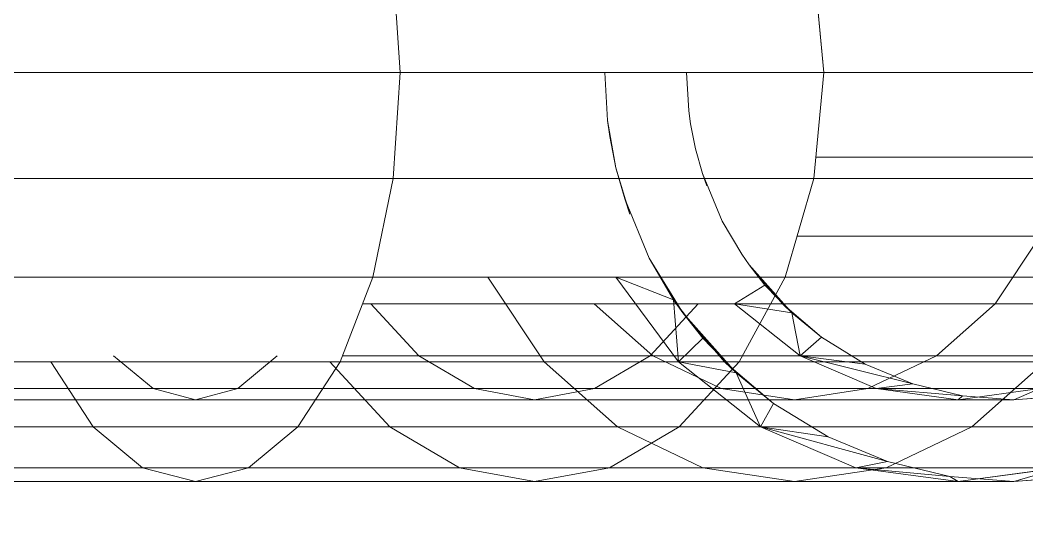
# Model space of a CAD drawing. Header units: centimetres. Extents: x -1762 to 3746, y -261 to 6534.
# Drawn here: x -1338.637 to -1337.406, y 5817.804 to 5818.424 of the extents above; entities that cross this region are included whole.
import ezdxf

# ---------------------------------------------------------------- set-up
doc = ezdxf.new("R2010")
doc.units = ezdxf.units.CM
doc.linetypes.add('Hidden', pattern=[0.714375, 0.47625, -0.238125])
doc.layers.add('A-ANNO-NOTE', color=7, linetype='Continuous', lineweight=9)
doc.layers.add('A-DETL-HDLN', color=7, linetype='Hidden', lineweight=9)
doc.layers.add('G-IMPT', color=7, linetype='Continuous', lineweight=9, true_color=0x007f7f)

# ---------------------------------------------------------------- blocks, each defined once
blk = doc.blocks.new('EQ-05-007 - EQ-05-007_dwg_Agrupar_308-1548997-Planta bodega almacenamiento congelados')
at = {"layer": 'A-DETL-HDLN'}
for p, q in [((3.1718, 9.994), (3.25, 10.0002)), ((3.1718, 9.994), (3.25, 10.0002)), ((3.1931, 9.9832), (3.3181, 10.0002)), ((3.1931, 9.9832), (3.25, 10.0002)), ((3.3282, 9.994), (3.25, 10.0002)), ((3.3181, 10.0002), (3.25, 10.0002)), ((3.25, 10.0002), (3.3282, 9.994)), ((3.3181, 10.0002), (3.5179, 10.0002)), ((3.3181, 10.0002), (3.3282, 9.994)), ((3.3181, 10.0002), (3.4431, 9.9832)), ((3.4045, 9.9757), (3.3282, 9.994)), ((3.3282, 9.994), (3.4045, 9.9757)), ((3.3282, 9.994), (3.4431, 9.9832)), ((3.4059, 9.9832), (3.5179, 10.0002)), ((3.5179, 10.0002), (3.8358, 10.0002)), ((3.5179, 10.0002), (3.63, 9.9832)), ((3.7443, 9.9832), (3.8358, 10.0002)), ((3.8358, 10.0002), (4.25, 10.0002)), ((3.8358, 10.0002), (3.9273, 9.9832)), ((4.1853, 9.9832), (4.25, 10.0002)), ((4.25, 10.0002), (4.7324, 10.0002)), ((4.25, 10.0002), (4.3147, 9.9832)), ((3.1931, 9.9832), (3.4059, 9.9832)), ((3.3014, 9.9332), (3.4059, 9.9832)), ((3.4431, 9.9832), (3.4045, 9.9757)), ((3.4059, 9.9832), (3.7443, 9.9832)), ((3.4431, 9.9832), (3.63, 9.9832)), ((3.4431, 9.9832), (3.5596, 9.9332)), ((3.63, 9.9832), (3.9273, 9.9832)), ((3.63, 9.9832), (3.7345, 9.9332)), ((3.659, 9.9332), (3.7443, 9.9832)), ((3.7443, 9.9832), (4.1853, 9.9832)), ((3.9273, 9.9832), (4.3147, 9.9832)), ((3.9273, 9.9832), (4.0126, 9.9332)), ((4.125, 9.9332), (4.1853, 9.9832)), ((4.1853, 9.9832), (4.6989, 9.9832)), ((4.3147, 9.9832), (4.7659, 9.9832)), ((4.3147, 9.9832), (4.375, 9.9332)), ((3.4045, 9.9757), (3.477, 9.9457)), ((3.4045, 9.9757), (3.477, 9.9457)), ((3.4045, 9.9757), (3.5596, 9.9332)), ((3.477, 9.9457), (3.5439, 9.9047)), ((3.477, 9.9457), (3.5439, 9.9047)), ((3.5596, 9.9332), (3.477, 9.9457)), ((3.0767, 9.9332), (3.3014, 9.9332)), ((3.2118, 9.8538), (3.3014, 9.9332)), ((3.3014, 9.9332), (3.659, 9.9332)), ((3.5596, 9.9332), (3.5439, 9.9047)), ((3.5596, 9.9332), (3.7345, 9.9332)), ((3.5596, 9.9332), (3.6597, 9.8538)), ((3.5596, 9.9332), (3.5894, 9.8674)), ((3.5858, 9.8538), (3.659, 9.9332)), ((3.659, 9.9332), (4.125, 9.9332)), ((3.7345, 9.9332), (4.0126, 9.9332)), ((3.7345, 9.9332), (3.8241, 9.8538)), ((4.0126, 9.9332), (4.375, 9.9332)), ((4.0126, 9.9332), (4.0858, 9.8538)), ((4.0732, 9.8538), (4.125, 9.9332)), ((4.125, 9.9332), (4.6677, 9.9332)), ((4.375, 9.9332), (4.7971, 9.9332)), ((4.375, 9.9332), (4.4268, 9.8538)), ((3.5439, 9.9047), (3.6036, 9.8538)), ((3.5439, 9.9047), (3.6036, 9.8538)), ((3.5439, 9.9047), (3.5894, 9.8674)), ((3.1874, 9.8953), (3.25, 9.9002)), ((3.1874, 9.8953), (3.25, 9.9002)), ((3.2181, 9.8866), (3.25, 9.9002)), ((3.2181, 9.8866), (3.3181, 9.9002)), ((3.3126, 9.8953), (3.25, 9.9002)), ((3.25, 9.9002), (3.3181, 9.9002)), ((3.25, 9.9002), (3.3126, 9.8953)), ((3.3181, 9.9002), (3.3126, 9.8953)), ((3.3126, 9.8953), (3.3181, 9.9002)), ((3.3126, 9.8953), (3.3181, 9.9002)), ((3.3126, 9.8953), (3.3736, 9.8806)), ((3.3126, 9.8953), (3.3736, 9.8806)), ((3.3126, 9.8953), (3.4181, 9.8866)), ((3.3181, 9.9002), (3.5179, 9.9002)), ((3.3181, 9.9002), (3.4181, 9.8866)), ((3.4283, 9.8866), (3.5179, 9.9002)), ((3.5179, 9.9002), (3.8358, 9.9002)), ((3.5179, 9.9002), (3.6076, 9.8866)), ((3.7626, 9.8866), (3.8358, 9.9002)), ((3.8358, 9.9002), (4.25, 9.9002)), ((3.8358, 9.9002), (3.909, 9.8866)), ((4.1982, 9.8866), (4.25, 9.9002)), ((4.25, 9.9002), (4.7324, 9.9002)), ((4.25, 9.9002), (4.3018, 9.8866)), ((3.2181, 9.8866), (3.4283, 9.8866)), ((3.3447, 9.8466), (3.4283, 9.8866)), ((3.4181, 9.8866), (3.3736, 9.8806)), ((3.3736, 9.8806), (3.4316, 9.8566)), ((3.3736, 9.8806), (3.4316, 9.8566)), ((3.3736, 9.8806), (3.5113, 9.8466)), ((3.4181, 9.8866), (3.6076, 9.8866)), ((3.4181, 9.8866), (3.5113, 9.8466)), ((3.4283, 9.8866), (3.7626, 9.8866)), ((3.6076, 9.8866), (3.909, 9.8866)), ((3.6076, 9.8866), (3.6912, 9.8466)), ((3.6944, 9.8466), (3.7626, 9.8866)), ((3.7626, 9.8866), (4.1982, 9.8866)), ((3.909, 9.8866), (4.3018, 9.8866)), ((3.909, 9.8866), (3.9772, 9.8466)), ((4.15, 9.8466), (4.1982, 9.8866)), ((4.1982, 9.8866), (4.7056, 9.8866)), ((4.3018, 9.8866), (4.7592, 9.8866)), ((4.3018, 9.8866), (4.35, 9.8466)), ((3.5894, 9.8674), (3.6036, 9.8538)), ((3.5894, 9.8674), (3.6545, 9.7941)), ((3.6597, 9.8538), (3.5894, 9.8674)), ((3.5894, 9.8674), (3.6302, 9.8249)), ((3.2118, 9.8538), (3.5858, 9.8538)), ((3.4316, 9.8566), (3.4851, 9.8238)), ((3.4316, 9.8566), (3.4851, 9.8238)), ((3.5113, 9.8466), (3.4316, 9.8566)), ((3.5296, 9.7502), (3.5858, 9.8538)), ((3.5858, 9.8538), (4.0732, 9.8538)), ((3.6036, 9.8538), (3.6545, 9.7941)), ((3.6597, 9.8538), (3.6302, 9.8249)), ((3.6597, 9.8538), (3.8241, 9.8538)), ((3.6597, 9.8538), (3.7364, 9.7502)), ((3.6597, 9.8538), (3.6657, 9.778)), ((3.8241, 9.8538), (4.0732, 9.8538)), ((3.8241, 9.8538), (3.8929, 9.7502)), ((4.0335, 9.7502), (4.0732, 9.8538)), ((4.0732, 9.8538), (4.6409, 9.8538)), ((3.125, 9.8466), (3.3447, 9.8466)), ((3.273, 9.783), (3.3447, 9.8466)), ((3.3447, 9.8466), (3.6944, 9.8466)), ((3.5113, 9.8466), (3.4851, 9.8238)), ((3.5113, 9.8466), (3.6912, 9.8466)), ((3.5113, 9.8466), (3.5215, 9.7939)), ((3.5113, 9.8466), (3.5914, 9.783)), ((3.6358, 9.783), (3.6944, 9.8466)), ((3.6912, 9.8466), (3.9772, 9.8466)), ((3.6912, 9.8466), (3.7629, 9.783)), ((3.6944, 9.8466), (4.0705, 9.8466)), ((3.9772, 9.8466), (4.0358, 9.783)), ((3.4851, 9.8238), (3.5328, 9.783)), ((3.4851, 9.8238), (3.5328, 9.783)), ((3.4851, 9.8238), (3.5215, 9.7939)), ((3.6302, 9.8249), (3.6657, 9.778)), ((3.6302, 9.8249), (3.6545, 9.7941)), ((3.5215, 9.7939), (3.5328, 9.783)), ((3.5215, 9.7939), (3.5736, 9.7353)), ((3.5215, 9.7939), (3.5914, 9.783)), ((3.5215, 9.7939), (3.5542, 9.76)), ((3.6545, 9.7941), (3.6955, 9.7272)), ((3.6657, 9.778), (3.6545, 9.7941)), ((3.0449, 9.783), (3.273, 9.783)), ((3.2179, 9.7002), (3.273, 9.783)), ((3.273, 9.783), (3.6358, 9.783)), ((3.5328, 9.783), (3.5736, 9.7353)), ((3.5914, 9.783), (3.5542, 9.76)), ((3.5914, 9.783), (3.7629, 9.783)), ((3.6358, 9.783), (4.0461, 9.783)), ((3.7629, 9.783), (4.0358, 9.783)), ((3.6657, 9.778), (3.6955, 9.7272)), ((3.7364, 9.7502), (3.6657, 9.778)), ((3.5542, 9.76), (3.5736, 9.7353)), ((3.1429, 9.7502), (3.5296, 9.7502)), ((3.4943, 9.6296), (3.5296, 9.7502)), ((3.5296, 9.7502), (4.0335, 9.7502)), ((4.0085, 9.6296), (4.0335, 9.7502)), ((4.0335, 9.7502), (4.6203, 9.7502)), ((3.5826, 9.7224), (3.5736, 9.7353)), ((3.5826, 9.7224), (3.6064, 9.6818)), ((3.6955, 9.7272), (3.7255, 9.6547)), ((3.2179, 9.7002), (3.515, 9.7002)), ((3.6064, 9.6818), (3.6304, 9.6238)), ((3.7191, 9.6733), (3.7362, 9.6169)), ((3.7191, 9.6733), (3.7255, 9.6547)), ((3.7362, 9.6169), (3.7255, 9.6547)), ((3.6253, 9.6387), (3.6304, 9.6238)), ((3.0997, 9.6296), (3.4943, 9.6296)), ((3.4822, 9.5002), (3.4943, 9.6296)), ((3.4943, 9.6296), (4.0085, 9.6296)), ((3.6389, 9.5936), (3.6304, 9.6238)), ((4, 9.5002), (4.0085, 9.6296)), ((4.6074, 9.6296), (4.0085, 9.6296)), ((3.7362, 9.6169), (3.7465, 9.559)), ((3.7362, 9.6169), (3.7438, 9.5784)), ((3.1833, 9.6037), (3.4919, 9.6037)), ((3.6389, 9.5936), (3.6451, 9.5628)), ((3.7465, 9.559), (3.7438, 9.5784)), ((3.6472, 9.5472), (3.6451, 9.5628)), ((3.7465, 9.559), (3.75, 9.5002)), ((3.6472, 9.5472), (3.65, 9.5002)), ((3.0849, 9.5002), (3.4822, 9.5002)), ((3.1715, 9.5002), (3.4822, 9.5002)), ((3.4943, 9.3708), (3.4822, 9.5002)), ((3.4822, 9.5002), (4, 9.5002)), ((4.0085, 9.3708), (4, 9.5002)), ((4, 9.5002), (4.603, 9.5002))]:
    blk.add_line(p, q, dxfattribs=at)
at = {"layer": 'A-DETL-HDLN', "flags": 128}
blk.add_lwpolyline([(3.3181, 10.0002), (3.3282, 9.994)], close=True, dxfattribs=at)
at = {"layer": 'G-IMPT'}
for p, q in [((3.1718, 9.994), (3.25, 10.0002)), ((3.1718, 9.994), (3.25, 10.0002)), ((3.25, 10.0002), (3.1718, 9.994)), ((3.1931, 9.9832), (3.3181, 10.0002)), ((3.1931, 9.9832), (3.25, 10.0002)), ((3.3282, 9.994), (3.25, 10.0002)), ((3.3181, 10.0002), (3.25, 10.0002)), ((3.25, 10.0002), (3.3282, 9.994)), ((3.3282, 9.994), (3.25, 10.0002)), ((3.3181, 10.0002), (3.5179, 10.0002)), ((3.3181, 10.0002), (3.3282, 9.994)), ((3.3181, 10.0002), (3.4431, 9.9832)), ((3.4045, 9.9757), (3.3282, 9.994)), ((3.3282, 9.994), (3.4045, 9.9757)), ((3.3282, 9.994), (3.4431, 9.9832)), ((3.3282, 9.994), (3.4045, 9.9757)), ((3.4059, 9.9832), (3.5179, 10.0002)), ((3.5179, 10.0002), (3.8358, 10.0002)), ((3.5179, 10.0002), (3.63, 9.9832)), ((3.7443, 9.9832), (3.8358, 10.0002)), ((3.8358, 10.0002), (4.25, 10.0002)), ((3.8358, 10.0002), (3.9273, 9.9832)), ((4.1853, 9.9832), (4.25, 10.0002)), ((4.25, 10.0002), (4.7324, 10.0002)), ((4.25, 10.0002), (4.3147, 9.9832)), ((3.1931, 9.9832), (3.4059, 9.9832)), ((3.3014, 9.9332), (3.4059, 9.9832)), ((3.4431, 9.9832), (3.4045, 9.9757)), ((3.4059, 9.9832), (3.7443, 9.9832)), ((3.4431, 9.9832), (3.63, 9.9832)), ((3.4431, 9.9832), (3.5596, 9.9332)), ((3.63, 9.9832), (3.9273, 9.9832)), ((3.63, 9.9832), (3.7345, 9.9332)), ((3.659, 9.9332), (3.7443, 9.9832)), ((3.7443, 9.9832), (4.1853, 9.9832)), ((3.9273, 9.9832), (4.3147, 9.9832)), ((3.9273, 9.9832), (4.0126, 9.9332)), ((4.125, 9.9332), (4.1853, 9.9832)), ((4.1853, 9.9832), (4.6989, 9.9832)), ((4.3147, 9.9832), (4.7659, 9.9832)), ((4.3147, 9.9832), (4.375, 9.9332)), ((3.4045, 9.9757), (3.477, 9.9457)), ((3.4045, 9.9757), (3.477, 9.9457)), ((3.4045, 9.9757), (3.5596, 9.9332)), ((3.4045, 9.9757), (3.477, 9.9457)), ((3.477, 9.9457), (3.5439, 9.9047)), ((3.477, 9.9457), (3.5439, 9.9047)), ((3.5596, 9.9332), (3.477, 9.9457)), ((3.477, 9.9457), (3.5439, 9.9047)), ((3.0767, 9.9332), (3.3014, 9.9332)), ((3.2118, 9.8538), (3.3014, 9.9332)), ((3.3014, 9.9332), (3.659, 9.9332)), ((3.5596, 9.9332), (3.5439, 9.9047)), ((3.5596, 9.9332), (3.7345, 9.9332)), ((3.5596, 9.9332), (3.6597, 9.8538)), ((3.5596, 9.9332), (3.5894, 9.8674)), ((3.5858, 9.8538), (3.659, 9.9332)), ((3.659, 9.9332), (4.125, 9.9332)), ((3.7345, 9.9332), (4.0126, 9.9332)), ((3.7345, 9.9332), (3.8241, 9.8538)), ((4.0126, 9.9332), (4.375, 9.9332)), ((4.0126, 9.9332), (4.0858, 9.8538)), ((4.0732, 9.8538), (4.125, 9.9332)), ((4.125, 9.9332), (4.6677, 9.9332)), ((4.375, 9.9332), (4.7971, 9.9332)), ((4.375, 9.9332), (4.4268, 9.8538)), ((3.5439, 9.9047), (3.6036, 9.8538)), ((3.5439, 9.9047), (3.6036, 9.8538)), ((3.5439, 9.9047), (3.5894, 9.8674)), ((3.1874, 9.8953), (3.25, 9.9002)), ((3.1874, 9.8953), (3.25, 9.9002)), ((3.25, 9.9002), (3.1874, 9.8953)), ((3.2181, 9.8866), (3.25, 9.9002)), ((3.2181, 9.8866), (3.3181, 9.9002)), ((3.3126, 9.8953), (3.25, 9.9002)), ((3.25, 9.9002), (3.3181, 9.9002)), ((3.25, 9.9002), (3.3126, 9.8953)), ((3.25, 9.9002), (3.3126, 9.8953)), ((3.3126, 9.8953), (3.25, 9.9002)), ((3.3181, 9.9002), (3.3126, 9.8953)), ((3.3126, 9.8953), (3.3736, 9.8806)), ((3.3126, 9.8953), (3.3736, 9.8806)), ((3.3126, 9.8953), (3.4181, 9.8866)), ((3.3736, 9.8806), (3.3126, 9.8953)), ((3.3126, 9.8953), (3.3736, 9.8806)), ((3.3181, 9.9002), (3.5179, 9.9002)), ((3.3181, 9.9002), (3.4181, 9.8866)), ((3.4283, 9.8866), (3.5179, 9.9002)), ((3.5179, 9.9002), (3.8358, 9.9002)), ((3.5179, 9.9002), (3.6076, 9.8866)), ((3.7626, 9.8866), (3.8358, 9.9002)), ((3.8358, 9.9002), (4.25, 9.9002)), ((3.8358, 9.9002), (3.909, 9.8866)), ((4.1982, 9.8866), (4.25, 9.9002)), ((4.25, 9.9002), (4.7324, 9.9002)), ((4.25, 9.9002), (4.3018, 9.8866)), ((3.2181, 9.8866), (3.4283, 9.8866)), ((3.3447, 9.8466), (3.4283, 9.8866)), ((3.4181, 9.8866), (3.3736, 9.8806)), ((3.3736, 9.8806), (3.4316, 9.8566)), ((3.3736, 9.8806), (3.4316, 9.8566)), ((3.3736, 9.8806), (3.5113, 9.8466)), ((3.3736, 9.8806), (3.4316, 9.8566)), ((3.4181, 9.8866), (3.6076, 9.8866)), ((3.4181, 9.8866), (3.5113, 9.8466)), ((3.4283, 9.8866), (3.7626, 9.8866)), ((3.6076, 9.8866), (3.909, 9.8866)), ((3.6076, 9.8866), (3.6912, 9.8466)), ((3.6944, 9.8466), (3.7626, 9.8866)), ((3.7626, 9.8866), (4.1982, 9.8866)), ((3.909, 9.8866), (4.3018, 9.8866)), ((3.909, 9.8866), (3.9772, 9.8466)), ((4.15, 9.8466), (4.1982, 9.8866)), ((4.1982, 9.8866), (4.7056, 9.8866)), ((4.3018, 9.8866), (4.7592, 9.8866)), ((4.3018, 9.8866), (4.35, 9.8466)), ((3.5894, 9.8674), (3.6036, 9.8538)), ((3.5894, 9.8674), (3.6545, 9.7941)), ((3.6597, 9.8538), (3.5894, 9.8674)), ((3.5894, 9.8674), (3.6302, 9.8249)), ((3.2118, 9.8538), (3.5858, 9.8538)), ((3.4316, 9.8566), (3.4851, 9.8238)), ((3.4316, 9.8566), (3.4851, 9.8238)), ((3.5113, 9.8466), (3.4316, 9.8566)), ((3.4316, 9.8566), (3.4851, 9.8238)), ((3.5296, 9.7502), (3.5858, 9.8538)), ((3.5858, 9.8538), (4.0732, 9.8538)), ((3.6036, 9.8538), (3.6545, 9.7941)), ((3.6597, 9.8538), (3.6302, 9.8249)), ((3.6597, 9.8538), (3.8241, 9.8538)), ((3.6597, 9.8538), (3.7364, 9.7502)), ((3.6597, 9.8538), (3.6657, 9.778)), ((3.8241, 9.8538), (4.0732, 9.8538)), ((3.8241, 9.8538), (3.8929, 9.7502)), ((4.0335, 9.7502), (4.0732, 9.8538)), ((4.0335, 9.7502), (4.0732, 9.8538)), ((4.0732, 9.8538), (4.0335, 9.7502)), ((4.0732, 9.8538), (4.6409, 9.8538)), ((3.125, 9.8466), (3.3447, 9.8466)), ((3.273, 9.783), (3.3447, 9.8466)), ((3.3447, 9.8466), (3.6944, 9.8466)), ((3.5113, 9.8466), (3.4851, 9.8238)), ((3.5113, 9.8466), (3.6912, 9.8466)), ((3.5113, 9.8466), (3.5215, 9.7939)), ((3.5113, 9.8466), (3.5914, 9.783)), ((3.6358, 9.783), (3.6944, 9.8466)), ((3.6912, 9.8466), (3.9772, 9.8466)), ((3.6912, 9.8466), (3.7629, 9.783)), ((3.6944, 9.8466), (4.0705, 9.8466)), ((3.9772, 9.8466), (4.0358, 9.783)), ((3.4851, 9.8238), (3.5328, 9.783)), ((3.4851, 9.8238), (3.5328, 9.783)), ((3.4851, 9.8238), (3.5215, 9.7939)), ((3.6302, 9.8249), (3.6657, 9.778)), ((3.6302, 9.8249), (3.6545, 9.7941)), ((3.6657, 9.778), (3.6302, 9.8249)), ((3.5215, 9.7939), (3.5328, 9.783)), ((3.5215, 9.7939), (3.5736, 9.7353)), ((3.5215, 9.7939), (3.5914, 9.783)), ((3.5215, 9.7939), (3.5542, 9.76)), ((3.6545, 9.7941), (3.6955, 9.7272)), ((3.6657, 9.778), (3.6545, 9.7941)), ((3.0449, 9.783), (3.273, 9.783)), ((3.2179, 9.7002), (3.273, 9.783)), ((3.273, 9.783), (3.6358, 9.783)), ((3.5328, 9.783), (3.5736, 9.7353)), ((3.5914, 9.783), (3.5542, 9.76)), ((3.5914, 9.783), (3.7629, 9.783)), ((3.6358, 9.783), (4.0461, 9.783)), ((3.6358, 9.783), (4.0461, 9.783)), ((3.7629, 9.783), (4.0358, 9.783)), ((3.7629, 9.783), (4.0358, 9.783)), ((3.6657, 9.778), (3.6955, 9.7272)), ((3.7364, 9.7502), (3.6657, 9.778)), ((3.5542, 9.76), (3.5736, 9.7353)), ((3.1429, 9.7502), (3.5296, 9.7502)), ((3.4943, 9.6296), (3.5296, 9.7502)), ((3.5296, 9.7502), (4.0335, 9.7502)), ((4.0085, 9.6296), (4.0335, 9.7502)), ((4.0335, 9.7502), (4.6203, 9.7502)), ((3.5826, 9.7224), (3.5736, 9.7353)), ((3.5826, 9.7224), (3.6064, 9.6818)), ((3.6955, 9.7272), (3.7255, 9.6547)), ((3.2179, 9.7002), (3.515, 9.7002)), ((3.6064, 9.6818), (3.6304, 9.6238)), ((3.7191, 9.6733), (3.7362, 9.6169)), ((3.7191, 9.6733), (3.7255, 9.6547)), ((3.7362, 9.6169), (3.7255, 9.6547)), ((3.6253, 9.6387), (3.6304, 9.6238)), ((3.0997, 9.6296), (3.4943, 9.6296)), ((3.4822, 9.5002), (3.4943, 9.6296)), ((3.4943, 9.6296), (4.0085, 9.6296)), ((3.6389, 9.5936), (3.6304, 9.6238)), ((4, 9.5002), (4.0085, 9.6296)), ((4.6074, 9.6296), (4.0085, 9.6296)), ((4.0085, 9.6296), (4.6074, 9.6296)), ((3.7362, 9.6169), (3.7465, 9.559)), ((3.7362, 9.6169), (3.7438, 9.5784)), ((3.1833, 9.6037), (3.4919, 9.6037)), ((3.6389, 9.5936), (3.6451, 9.5628)), ((3.7465, 9.559), (3.7438, 9.5784)), ((3.6472, 9.5472), (3.6451, 9.5628)), ((3.7465, 9.559), (3.75, 9.5002)), ((3.6472, 9.5472), (3.65, 9.5002)), ((3.0849, 9.5002), (3.4822, 9.5002)), ((3.1715, 9.5002), (3.4822, 9.5002)), ((3.4943, 9.3708), (3.4822, 9.5002)), ((3.4822, 9.5002), (4, 9.5002)), ((4, 9.5002), (3.4822, 9.5002)), ((4.0085, 9.3708), (4, 9.5002)), ((4, 9.5002), (4.603, 9.5002)), ((4.0085, 9.3708), (4, 9.5002)), ((4.0085, 9.3708), (4, 9.5002))]:
    blk.add_line(p, q, dxfattribs=at)
at = {"layer": 'G-IMPT', "flags": 128}
for points in [[(3.4045, 9.9757), (3.4431, 9.9832), (3.3181, 10.0002), (3.5179, 10.0002), (3.4059, 9.9832), (3.7443, 9.9832), (3.659, 9.9332), (4.125, 9.9332), (4.0732, 9.8538), (4.6409, 9.8538)], [(4.6677, 9.9332), (4.125, 9.9332), (4.1853, 9.9832), (3.7443, 9.9832), (3.8358, 10.0002), (3.5179, 10.0002), (3.63, 9.9832), (3.4431, 9.9832), (3.5596, 9.9332), (3.4045, 9.9757), (3.5596, 9.9332), (3.477, 9.9457), (3.4045, 9.9757), (3.3282, 9.994), (3.25, 10.0002), (3.1718, 9.994), (3.0955, 9.9757)], [(3.1718, 9.994), (3.25, 10.0002), (3.1931, 9.9832), (3.25, 10.0002), (3.3181, 10.0002), (3.1931, 9.9832), (3.1718, 9.994), (3.0955, 9.9757)], [(3.1718, 9.994), (3.1931, 9.9832), (3.4059, 9.9832), (3.3014, 9.9332), (3.659, 9.9332), (3.5858, 9.8538), (4.0732, 9.8538)], [(4.0732, 9.8538), (3.5858, 9.8538), (3.659, 9.9332), (3.3014, 9.9332), (3.4059, 9.9832), (3.1931, 9.9832), (3.3181, 10.0002), (3.25, 10.0002)], [(3.25, 10.0002), (3.3282, 9.994), (3.4045, 9.9757), (3.4431, 9.9832), (3.3282, 9.994)], [(5.25, 9.6547), (4.6203, 9.7502), (4.6074, 9.6296), (5.25, 9.6547), (4.6203, 9.7502), (4.6409, 9.8538), (4.0732, 9.8538), (4.125, 9.9332), (3.659, 9.9332), (3.7443, 9.9832), (3.4059, 9.9832), (3.5179, 10.0002), (3.3181, 10.0002), (3.3282, 9.994), (3.3181, 10.0002), (3.4431, 9.9832), (3.3282, 9.994)], [(3.477, 9.9457), (3.5596, 9.9332), (3.4431, 9.9832), (3.63, 9.9832), (3.5179, 10.0002), (3.8358, 10.0002), (3.7443, 9.9832), (4.1853, 9.9832), (4.125, 9.9332), (4.6677, 9.9332), (4.6989, 9.9832), (4.1853, 9.9832), (4.25, 10.0002), (3.8358, 10.0002), (3.9273, 9.9832), (3.63, 9.9832), (3.7345, 9.9332), (3.5596, 9.9332), (3.5439, 9.9047), (3.477, 9.9457), (3.4045, 9.9757)], [(3.5439, 9.9047), (3.6036, 9.8538), (3.5439, 9.9047), (3.6036, 9.8538), (3.5894, 9.8674), (3.6302, 9.8249), (3.6597, 9.8538), (3.8241, 9.8538), (3.7345, 9.9332), (4.0126, 9.9332), (3.9273, 9.9832), (4.3147, 9.9832), (4.25, 10.0002), (4.7324, 10.0002), (4.6989, 9.9832), (4.6677, 9.9332), (5.25, 9.9457), (4.6989, 9.9832), (5.25, 9.9457), (5.25, 9.9757), (5.25, 9.994), (21.25, 9.994)], [(21.25, 9.9757), (5.25, 9.9757), (4.6989, 9.9832), (4.1853, 9.9832), (4.25, 10.0002), (3.8358, 10.0002), (3.9273, 9.9832), (3.63, 9.9832), (3.7345, 9.9332), (3.5596, 9.9332), (3.6597, 9.8538), (3.5894, 9.8674), (3.5439, 9.9047)], [(3.7364, 9.7502), (3.6597, 9.8538), (3.8241, 9.8538), (3.7345, 9.9332), (4.0126, 9.9332), (3.9273, 9.9832), (4.3147, 9.9832), (4.25, 10.0002), (4.7324, 10.0002), (4.7659, 9.9832), (4.3147, 9.9832), (4.375, 9.9332), (4.0126, 9.9332), (4.0858, 9.8538)], [(3.023, 9.9457), (3.0955, 9.9757), (3.1931, 9.9832), (3.023, 9.9457), (3.1931, 9.9832), (3.0767, 9.9332), (3.3014, 9.9332), (3.2118, 9.8538), (3.5858, 9.8538), (3.5296, 9.7502), (4.0335, 9.7502), (4.0085, 9.6296)], [(4.0085, 9.6296), (4.0335, 9.7502), (3.5296, 9.7502), (3.5858, 9.8538), (3.2118, 9.8538), (3.3014, 9.9332), (3.0767, 9.9332), (3.1931, 9.9832), (3.0955, 9.9757), (3.023, 9.9457)], [(4.4268, 9.8538), (4.375, 9.9332), (4.7971, 9.9332), (4.7659, 9.9832), (4.3147, 9.9832), (4.375, 9.9332), (4.0126, 9.9332), (4.0858, 9.8538)], [(4.0085, 9.6296), (3.4943, 9.6296), (3.5296, 9.7502), (3.1429, 9.7502), (3.2118, 9.8538), (2.9766, 9.8538), (3.0767, 9.9332), (3.023, 9.9457), (2.9561, 9.9047)], [(3.5439, 9.9047), (3.5596, 9.9332), (3.6597, 9.8538), (3.5894, 9.8674), (3.5596, 9.9332), (3.5894, 9.8674), (3.5439, 9.9047), (3.477, 9.9457)], [(5.25, 9.9457), (4.7971, 9.9332), (4.375, 9.9332), (4.4268, 9.8538)], [(4.0085, 9.6296), (3.4943, 9.6296), (3.5296, 9.7502), (3.1429, 9.7502), (3.2118, 9.8538), (2.9766, 9.8538), (2.9561, 9.9047), (2.9766, 9.8538), (3.0767, 9.9332), (2.9561, 9.9047)], [(3.6358, 9.783), (3.273, 9.783), (3.2179, 9.7002)], [(3.2181, 9.8866), (3.4283, 9.8866), (3.5179, 9.9002), (3.8358, 9.9002), (3.7626, 9.8866), (4.1982, 9.8866), (4.25, 9.9002), (4.7324, 9.9002)], [(3.9772, 9.8466), (4.0358, 9.783), (3.7629, 9.783), (3.6912, 9.8466), (3.5113, 9.8466), (3.4316, 9.8566), (3.3736, 9.8806), (3.5113, 9.8466), (3.4181, 9.8866), (3.3126, 9.8953), (3.3181, 9.9002), (3.25, 9.9002), (3.2181, 9.8866)], [(3.0449, 9.783), (3.273, 9.783), (3.2179, 9.7002), (3.515, 9.7002)], [(3.0684, 9.8566), (3.1264, 9.8806), (3.1874, 9.8953), (3.25, 9.9002)], [(4.7056, 9.8866), (4.1982, 9.8866), (4.25, 9.9002), (3.8358, 9.9002), (3.7626, 9.8866), (3.4283, 9.8866), (3.5179, 9.9002), (3.3181, 9.9002), (3.2181, 9.8866), (3.1874, 9.8953), (3.25, 9.9002), (3.2181, 9.8866), (3.3181, 9.9002), (3.25, 9.9002), (3.3126, 9.8953), (3.3181, 9.9002), (3.4181, 9.8866), (3.3736, 9.8806), (3.5113, 9.8466), (3.4316, 9.8566), (3.4851, 9.8238), (3.5113, 9.8466), (3.5215, 9.7939), (3.5914, 9.783)], [(4.7592, 9.8866), (5.25, 9.9002), (4.7324, 9.9002), (4.25, 9.9002), (4.3018, 9.8866), (3.909, 9.8866), (3.8358, 9.9002), (3.5179, 9.9002), (3.6076, 9.8866), (3.4181, 9.8866), (3.3736, 9.8806), (3.3126, 9.8953), (3.4181, 9.8866), (3.3181, 9.9002), (3.5179, 9.9002), (3.6076, 9.8866), (3.909, 9.8866), (3.8358, 9.9002), (4.25, 9.9002), (4.3018, 9.8866), (4.7592, 9.8866), (4.7324, 9.9002), (4.7592, 9.8866), (5.25, 9.8806)], [(4.15, 9.8466), (4.1982, 9.8866), (3.7626, 9.8866), (3.6944, 9.8466), (3.3447, 9.8466), (3.4283, 9.8866), (3.2181, 9.8866), (3.125, 9.8466), (3.3447, 9.8466), (3.4283, 9.8866), (3.7626, 9.8866), (3.6944, 9.8466), (4.0705, 9.8466)], [(3.5736, 9.7353), (3.5215, 9.7939), (3.4851, 9.8238), (3.4316, 9.8566), (3.3736, 9.8806)], [(3.9772, 9.8466), (3.909, 9.8866), (3.6076, 9.8866), (3.6912, 9.8466), (3.5113, 9.8466), (3.4181, 9.8866), (3.6076, 9.8866), (3.6912, 9.8466), (3.9772, 9.8466), (3.909, 9.8866), (4.3018, 9.8866), (4.35, 9.8466)], [(4.15, 9.8466), (4.1982, 9.8866), (4.7056, 9.8866), (4.6806, 9.8466), (4.7056, 9.8866), (5.25, 9.8566)], [(5.25, 9.8566), (4.7841, 9.8466), (5.25, 9.8806), (4.7592, 9.8866), (4.3018, 9.8866), (4.35, 9.8466)], [(3.6302, 9.8249), (3.6657, 9.778), (3.6597, 9.8538), (3.6657, 9.778), (3.7364, 9.7502), (3.6597, 9.8538), (3.6302, 9.8249), (3.6545, 9.7941), (3.6036, 9.8538), (3.5894, 9.8674), (3.6545, 9.7941), (3.5894, 9.8674), (3.6302, 9.8249), (3.6545, 9.7941), (3.6657, 9.778), (3.7364, 9.7502)], [(3.4943, 9.6296), (3.0997, 9.6296), (3.1429, 9.7502), (2.8999, 9.7502), (2.9766, 9.8538), (2.8964, 9.8538)], [(4.0705, 9.8466), (3.6944, 9.8466), (3.6358, 9.783), (3.273, 9.783), (3.3447, 9.8466), (3.125, 9.8466), (3.0684, 9.8566), (3.0149, 9.8238), (3.125, 9.8466), (3.0449, 9.783), (3.273, 9.783), (3.3447, 9.8466), (3.6944, 9.8466), (3.6358, 9.783), (4.0461, 9.783)], [(4.0732, 9.8538), (3.8241, 9.8538), (3.8929, 9.7502)], [(4.0732, 9.8538), (3.8241, 9.8538), (3.8929, 9.7502)], [(3.5914, 9.783), (3.5542, 9.76), (3.5215, 9.7939), (3.5914, 9.783), (3.5113, 9.8466), (3.5215, 9.7939), (3.4851, 9.8238), (3.5113, 9.8466), (3.5914, 9.783), (3.7629, 9.783), (3.6912, 9.8466), (3.9772, 9.8466), (4.0358, 9.783)], [(3.4851, 9.8238), (3.5328, 9.783), (3.4851, 9.8238)], [(3.4851, 9.8238), (3.5328, 9.783), (3.5215, 9.7939), (3.5328, 9.783), (3.5736, 9.7353), (3.5215, 9.7939), (3.5542, 9.76)], [(2.8455, 9.7941), (2.8999, 9.7502), (3.1429, 9.7502), (3.0997, 9.6296), (3.4943, 9.6296)], [(3.6657, 9.778), (3.6545, 9.7941), (3.6955, 9.7272)], [(22.4665, 9.7502), (21.8797, 9.7502), (21.25, 9.7941), (5.25, 9.7941), (5.25, 9.7272), (4.6203, 9.7502), (4.0335, 9.7502)], [(3.7629, 9.783), (3.5914, 9.783), (3.5542, 9.76)], [(2.7745, 9.6547), (2.8045, 9.7272), (2.8999, 9.7502), (2.7745, 9.6547), (2.8999, 9.7502), (2.8516, 9.6296), (3.0997, 9.6296), (3.0849, 9.5002), (3.4822, 9.5002)], [(3.4822, 9.5002), (3.0849, 9.5002), (3.0997, 9.6296), (2.8516, 9.6296), (2.8999, 9.7502), (2.8045, 9.7272)], [(4.0335, 9.7502), (4.6203, 9.7502), (4.6074, 9.6296), (4.0085, 9.6296)], [(3.4919, 9.6037), (3.1833, 9.6037), (3.2179, 9.7002), (2.9835, 9.7002), (2.9449, 9.6037), (3.1833, 9.6037), (3.2179, 9.7002), (3.515, 9.7002)], [(3.4919, 9.6037), (3.1833, 9.6037), (3.1715, 9.5002), (2.9318, 9.5002), (2.9449, 9.6037), (2.8549, 9.5628), (2.8696, 9.6238), (2.9449, 9.6037), (3.1833, 9.6037), (3.1715, 9.5002), (3.4822, 9.5002)], [(4, 9.5002), (3.4822, 9.5002), (3.4943, 9.6296)], [(3.4943, 9.6296), (3.4822, 9.5002), (3.4943, 9.3708), (4.0085, 9.3708), (4.0335, 9.2502)], [(4.603, 9.5002), (4, 9.5002), (4.0085, 9.6296)], [(4.6074, 9.6296), (4.603, 9.5002), (4, 9.5002), (4.0085, 9.6296)], [(3.4822, 9.5002), (3.1715, 9.5002)], [(3.4822, 9.5002), (3.4943, 9.3708), (4.0085, 9.3708), (4.0335, 9.2502)]]:
    blk.add_lwpolyline(points, dxfattribs=at)
blk = doc.blocks.new('EQ-05-007 - EQ-05-007_dwg_011_ENZUNCHADOR_dwg-1549000-Planta bodega almacenamiento congelados')
blk.add_blockref('EQ-05-007 - EQ-05-007_dwg_Agrupar_308-1548997-Planta bodega almacenamiento congelados', (0, 0))
blk = doc.blocks.new('EQ-05-007 - EQ-05-007_dwg-1548992-Planta bodega almacenamiento congelados')
blk.add_blockref('EQ-05-007 - EQ-05-007_dwg_011_ENZUNCHADOR_dwg-1549000-Planta bodega almacenamiento congelados', (0, 0))
blk = doc.blocks.new('EQ-05-007 - EQ-05-007-1549005-Planta bodega almacenamiento congelados')
blk.add_blockref('EQ-05-007 - EQ-05-007_dwg-1548992-Planta bodega almacenamiento congelados', (0, 0))

msp = doc.modelspace()

# ---------------------------------------------------------------- linework, layer by layer
at = {"layer": 'A-ANNO-NOTE', "color": 96, "lineweight": 25, "true_color": 0x008000}
msp.add_circle((-1368.944, 5834.9416), 39.6875, dxfattribs=at)

# ---------------------------------------------------------------- block references
at = {"layer": 'A-DETL-HDLN', "rotation": 180}
msp.add_blockref('EQ-05-007 - EQ-05-007-1549005-Planta bodega almacenamiento congelados', (-1334.1723, 5827.8599), dxfattribs=at)

doc.saveas('drawing.dxf')
